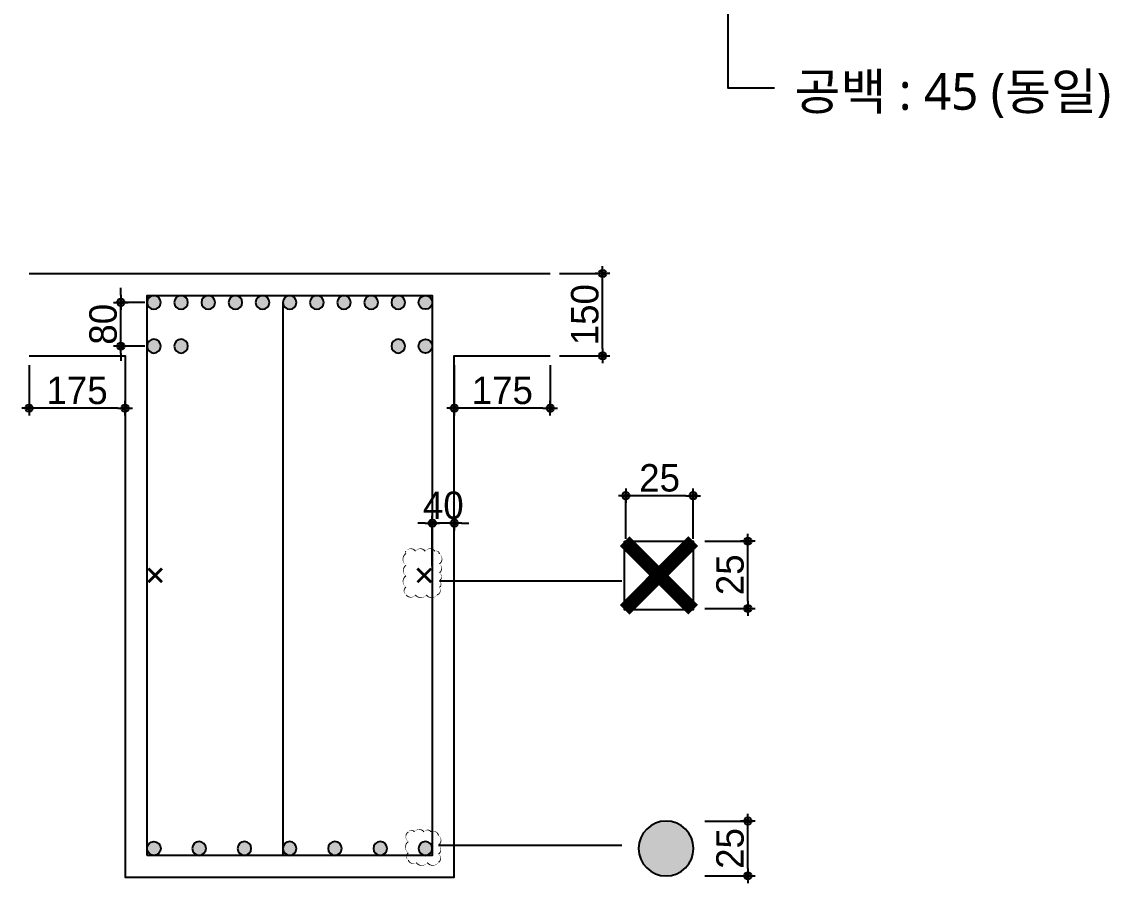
# Model space of a CAD drawing. Header units: millimetres. Extents: x 255534 to 377770, y 34632 to 54434.
# Drawn here: x 344083 to 350030, y 41275 to 45984 of the extents above; entities that cross this region are included whole.
import ezdxf
from ezdxf.enums import TextEntityAlignment as Align

# ---------------------------------------------------------------- set-up
doc = ezdxf.new("R2010")
doc.units = ezdxf.units.MM
doc.header["$PDMODE"] = 3
doc.linetypes.add('(SEJIN)_1_HID1.5', pattern=[250, 150, -100])
doc.linetypes.add('CONTINOUS', pattern=[0])
doc.layers.get('Defpoints').update_dxf_attribs({"color": 155})
for name, color, linetype in [('(S)_DIM', 7, 'Continuous'), ('(S)_RC_Gir', 6, '(SEJIN)_1_HID1.5'), ('(S)_Rebar', 3, 'Continuous'), ('(S)_TEXT', 7, 'Continuous')]:
    doc.layers.add(name, color=color, linetype=linetype)
doc.styles.get("Standard").update_dxf_attribs({"font": 'SYMBOL'})
doc.styles.add('맑은고딕', font='')
doc.styles.get('맑은고딕').set_extended_font_data('Malgun Gothic')
doc.dimstyles.new('Sejin-dim3', dxfattribs={"dimscale": 50, "dimtxt": 3, "dimasz": 1, "dimexe": 0.5, "dimexo": 2, "dimgap": 1, "dimtad": 1, "dimdec": 0, "dimzin": 0, "dimdsep": 46, "dimtxsty": 'Standard', "dimblk": 'Z_DOT', "dimcen": -0.5, "dimdle": 1.5, "dimclrd": 256, "dimclre": 256, "dimclrt": 3, "dimadec": 0, "dimazin": 0, "dimtfac": 1, "dimtdec": 0, "dimtix": 1, "dimtmove": 2, "dimatfit": 3, "dimldrblk": 'DOT', "dimfxl": 1, "dimtvp": 1, "dimtolj": 1, "dimtzin": 0, "dimarcsym": 0})

# ---------------------------------------------------------------- blocks, each defined once
blk = doc.blocks.new('Z_DOT')
at = {"layer": '(S)_DIM', "color": 0}
for p, q in [((-1, 0), (1, 0)), ((0, -1), (0, 1))]:
    blk.add_line(p, q, dxfattribs=at)
for radius in [0.5, 0.25]:
    blk.add_circle((0, 0), radius, dxfattribs=at)
blk = doc.blocks.new('*D2890')
at = {"layer": '(S)_DIM', "lineweight": -2}
for p, q in [((346288.3, 43243.6), (346248.3, 43243.6)), ((346328.3, 43007.7), (346328.3, 43268.6)), ((346448.3, 43243.6), (346328.3, 43243.6)), ((346448.3, 43007.7), (346448.3, 43268.6)), ((346488.3, 43243.6), (346528.3, 43243.6))]:
    blk.add_line(p, q, dxfattribs=at)
at = {"layer": 'Defpoints', "color": 0}
for p in [(346328.3, 43243.6), (346328.3, 42957.7), (346448.3, 42957.7)]:
    blk.add_point(p, dxfattribs=at)
at = {"layer": '(S)_DIM', "linetype": 'ByBlock', "lineweight": -2, "xscale": 40, "yscale": 40, "zscale": 40}
blk.add_blockref('Z_DOT', (346328.3, 43243.6), dxfattribs=at)
at = {"layer": '(S)_DIM', "linetype": 'ByBlock', "lineweight": -2, "xscale": 40, "yscale": 40, "zscale": 40, "rotation": 180}
blk.add_blockref('Z_DOT', (346448.3, 43243.6), dxfattribs=at)
at = {"layer": '(S)_DIM', "color": 1, "insert": (346388.3, 43340.2), "char_height": 150, "attachment_point": 5}
blk.add_mtext('\\A1;\\A1;40', dxfattribs=at)
blk = doc.blocks.new('_Dot')
at = {"color": 0, "linetype": 'ByBlock', "lineweight": -2}
blk.add_line((-0.5, 0), (-1, 0), dxfattribs=at)
at = {"color": 0, "linetype": 'ByBlock', "const_width": 0.5}
blk.add_lwpolyline([(-0.25, 0, 1), (0.25, 0, 1)], format="xyb", close=True, dxfattribs=at)
blk = doc.blocks.new('DOT')
at = {"color": 0, "linetype": 'ByBlock'}
blk.add_line((-0.5, 0), (-1, 0), dxfattribs=at)
at = {"color": 0, "linetype": 'ByBlock', "const_width": 0.5}
blk.add_lwpolyline([(-0.25, 0, 1), (0.25, 0, 1)], format="xyb", close=True, dxfattribs=at)
blk = doc.blocks.new('*D2891')
at = {"layer": '(S)_DIM', "lineweight": -2}
for p, q in [((347023.3, 44607.7), (347284.2, 44607.7)), ((347259.2, 44197.7), (347259.2, 44567.7)), ((347023.3, 44157.7), (347284.2, 44157.7))]:
    blk.add_line(p, q, dxfattribs=at)
at = {"layer": 'Defpoints', "color": 0}
for p in [(346973.3, 44607.7), (347259.2, 44607.7), (346973.3, 44157.7)]:
    blk.add_point(p, dxfattribs=at)
at = {"layer": '(S)_DIM', "linetype": 'ByBlock', "lineweight": -2, "xscale": 40, "yscale": 40, "zscale": 40}
for p, rotation in [((347259.2, 44607.7), 90), ((347259.2, 44157.7), 270)]:
    blk.add_blockref('Z_DOT', p, dxfattribs=dict(at, rotation=rotation))
at = {"layer": '(S)_DIM', "color": 1, "insert": (347162.7, 44382.7), "char_height": 150, "attachment_point": 5, "rotation": 90}
blk.add_mtext('\\A1;\\A1;150', dxfattribs=at)
blk = doc.blocks.new('*D2892')
at = {"layer": '(S)_DIM', "lineweight": -2}
for p, q in [((347386.8, 43157.7), (347386.8, 43418.6)), ((347754.9, 43157.7), (347754.9, 43418.6)), ((347714.9, 43393.6), (347426.8, 43393.6))]:
    blk.add_line(p, q, dxfattribs=at)
at = {"layer": 'Defpoints', "color": 0}
for p in [(347386.8, 43393.6), (347386.8, 43107.7), (347754.9, 43107.7)]:
    blk.add_point(p, dxfattribs=at)
at = {"layer": '(S)_DIM', "linetype": 'ByBlock', "lineweight": -2, "xscale": 40, "yscale": 40, "zscale": 40, "rotation": 180}
blk.add_blockref('Z_DOT', (347386.8, 43393.6), dxfattribs=at)
at = {"layer": '(S)_DIM', "linetype": 'ByBlock', "lineweight": -2, "xscale": 40, "yscale": 40, "zscale": 40}
blk.add_blockref('Z_DOT', (347754.9, 43393.6), dxfattribs=at)
at = {"layer": '(S)_DIM', "color": 1, "insert": (347570.9, 43490.2), "char_height": 150, "attachment_point": 5}
blk.add_mtext('\\A1;\\A1;25', dxfattribs=at)
blk = doc.blocks.new('*D2893')
at = {"layer": '(S)_DIM', "lineweight": -2}
for p, q in [((347817.4, 43145.2), (348078.4, 43145.2)), ((348053.4, 42817), (348053.4, 43105.2)), ((347817.4, 42777), (348078.4, 42777))]:
    blk.add_line(p, q, dxfattribs=at)
at = {"layer": 'Defpoints', "color": 0}
for p in [(347767.4, 43145.2), (348053.4, 43145.2), (347767.4, 42777)]:
    blk.add_point(p, dxfattribs=at)
at = {"layer": '(S)_DIM', "linetype": 'ByBlock', "lineweight": -2, "xscale": 40, "yscale": 40, "zscale": 40}
for p, rotation in [((348053.4, 43145.2), 90), ((348053.4, 42777), 270)]:
    blk.add_blockref('Z_DOT', p, dxfattribs=dict(at, rotation=rotation))
at = {"layer": '(S)_DIM', "color": 1, "insert": (347956.8, 42961.1), "char_height": 150, "attachment_point": 5, "rotation": 90}
blk.add_mtext('\\A1;\\A1;25', dxfattribs=at)
blk = doc.blocks.new('*D2902')
at = {"layer": '(S)_DIM', "lineweight": -2}
for p, q in [((347817.4, 41615.2), (348078.4, 41615.2)), ((348053.4, 41355.2), (348053.4, 41575.2)), ((347817.4, 41315.2), (348078.4, 41315.2))]:
    blk.add_line(p, q, dxfattribs=at)
at = {"layer": 'Defpoints', "color": 0}
for p in [(347767.4, 41615.2), (348053.4, 41615.2), (347767.4, 41315.2)]:
    blk.add_point(p, dxfattribs=at)
at = {"layer": '(S)_DIM', "linetype": 'ByBlock', "lineweight": -2, "xscale": 40, "yscale": 40, "zscale": 40}
for p, rotation in [((348053.4, 41615.2), 90), ((348053.4, 41315.2), 270)]:
    blk.add_blockref('Z_DOT', p, dxfattribs=dict(at, rotation=rotation))
at = {"layer": '(S)_DIM', "color": 1, "insert": (347956.8, 41465.2), "char_height": 150, "attachment_point": 5, "rotation": 90}
blk.add_mtext('\\A1;\\A1;25', dxfattribs=at)
blk = doc.blocks.new('*D2904')
at = {"layer": '(S)_DIM', "lineweight": -2}
for p, q in [((344123.3, 44107.7), (344123.3, 43846.7)), ((344648.3, 44107.7), (344648.3, 43846.7)), ((344608.3, 43871.7), (344163.3, 43871.7))]:
    blk.add_line(p, q, dxfattribs=at)
at = {"layer": 'Defpoints', "color": 0}
for p in [(344123.3, 44157.7), (344648.3, 44157.7), (344123.3, 43871.7)]:
    blk.add_point(p, dxfattribs=at)
at = {"layer": '(S)_DIM', "linetype": 'ByBlock', "lineweight": -2, "xscale": 40, "yscale": 40, "zscale": 40, "rotation": 180}
blk.add_blockref('Z_DOT', (344123.3, 43871.7), dxfattribs=at)
at = {"layer": '(S)_DIM', "linetype": 'ByBlock', "lineweight": -2, "xscale": 40, "yscale": 40, "zscale": 40}
blk.add_blockref('Z_DOT', (344648.3, 43871.7), dxfattribs=at)
at = {"layer": '(S)_DIM', "color": 1, "insert": (344385.8, 43968.3), "char_height": 150, "attachment_point": 5}
blk.add_mtext('\\A1;\\A1;175', dxfattribs=at)
blk = doc.blocks.new('*D2905')
at = {"layer": '(S)_DIM', "lineweight": -2}
for p, q in [((346448.3, 44107.7), (346448.3, 43846.7)), ((346973.3, 44107.7), (346973.3, 43846.7)), ((346933.3, 43871.7), (346488.3, 43871.7))]:
    blk.add_line(p, q, dxfattribs=at)
at = {"layer": 'Defpoints', "color": 0}
for p in [(346448.3, 44157.7), (346973.3, 44157.7), (346448.3, 43871.7)]:
    blk.add_point(p, dxfattribs=at)
at = {"layer": '(S)_DIM', "linetype": 'ByBlock', "lineweight": -2, "xscale": 40, "yscale": 40, "zscale": 40, "rotation": 180}
blk.add_blockref('Z_DOT', (346448.3, 43871.7), dxfattribs=at)
at = {"layer": '(S)_DIM', "linetype": 'ByBlock', "lineweight": -2, "xscale": 40, "yscale": 40, "zscale": 40}
blk.add_blockref('Z_DOT', (346973.3, 43871.7), dxfattribs=at)
at = {"layer": '(S)_DIM', "color": 1, "insert": (346710.8, 43968.3), "char_height": 150, "attachment_point": 5}
blk.add_mtext('\\A1;\\A1;175', dxfattribs=at)
blk = doc.blocks.new('*D2906')
at = {"layer": '(S)_DIM', "lineweight": -2}
for p, q in [((344625.3, 44490.2), (344625.3, 44530.2)), ((344755.8, 44450.2), (344600.3, 44450.2)), ((344625.3, 44210.9), (344625.3, 44450.2)), ((344755.8, 44210.9), (344600.3, 44210.9)), ((344625.3, 44170.9), (344625.3, 44130.9))]:
    blk.add_line(p, q, dxfattribs=at)
at = {"layer": 'Defpoints', "color": 0}
for p in [(344625.3, 44450.2), (344805.8, 44450.2), (344805.8, 44210.9)]:
    blk.add_point(p, dxfattribs=at)
at = {"layer": '(S)_DIM', "linetype": 'ByBlock', "lineweight": -2, "xscale": 40, "yscale": 40, "zscale": 40}
for p, rotation in [((344625.3, 44450.2), 270), ((344625.3, 44210.9), 90)]:
    blk.add_blockref('Z_DOT', p, dxfattribs=dict(at, rotation=rotation))
at = {"layer": '(S)_DIM', "color": 1, "insert": (344528.7, 44330.5), "char_height": 150, "attachment_point": 5, "rotation": 90}
blk.add_mtext('\\A1;\\A1;80', dxfattribs=at)

msp = doc.modelspace()

# ---------------------------------------------------------------- hatches: boundary and pattern name
at = {"layer": '(S)_Rebar', "ltscale": 100}
h = msp.add_hatch(color=256, dxfattribs=at)
h.dxf.hatch_style = 1
h.paths.add_polyline_path([(344768.3, 44450.2, 1), (344843.3, 44450.2, 1)])
h = msp.add_hatch(color=256, dxfattribs=at)
h.dxf.hatch_style = 1
h.paths.add_polyline_path([(344916.8, 44450.2, 1), (344991.8, 44450.2, 1)])
h = msp.add_hatch(color=256, dxfattribs=at)
h.dxf.hatch_style = 1
h.paths.add_polyline_path([(345065.3, 44450.2, 1), (345140.3, 44450.2, 1)])
h = msp.add_hatch(color=256, dxfattribs=at)
h.dxf.hatch_style = 1
h.paths.add_polyline_path([(345213.8, 44450.2, 1), (345288.8, 44450.2, 1)])
h = msp.add_hatch(color=256, dxfattribs=at)
h.dxf.hatch_style = 1
h.paths.add_polyline_path([(345362.3, 44450.2, 1), (345437.3, 44450.2, 1)])
h = msp.add_hatch(color=256, dxfattribs=at)
h.dxf.hatch_style = 1
h.paths.add_polyline_path([(345510.8, 44450.2, 1), (345585.8, 44450.2, 1)])
h = msp.add_hatch(color=256, dxfattribs=at)
h.dxf.hatch_style = 1
h.paths.add_polyline_path([(345659.3, 44450.2, 1), (345734.3, 44450.2, 1)])
h = msp.add_hatch(color=256, dxfattribs=at)
h.dxf.hatch_style = 1
h.paths.add_polyline_path([(345807.8, 44450.2, 1), (345882.8, 44450.2, 1)])
h = msp.add_hatch(color=256, dxfattribs=at)
h.dxf.hatch_style = 1
h.paths.add_polyline_path([(345956.3, 44450.2, 1), (346031.3, 44450.2, 1)])
h = msp.add_hatch(color=256, dxfattribs=at)
h.dxf.hatch_style = 1
h.paths.add_polyline_path([(346104.8, 44450.2, 1), (346179.8, 44450.2, 1)])
h = msp.add_hatch(color=256, dxfattribs=at)
h.dxf.hatch_style = 1
h.paths.add_polyline_path([(346328.3, 44450.2, -1), (346253.3, 44450.2, -1)])
h = msp.add_hatch(color=256, dxfattribs=at)
h.dxf.hatch_style = 1
h.paths.add_polyline_path([(344768.3, 44210.9, 1), (344843.3, 44210.9, 1)])
h = msp.add_hatch(color=256, dxfattribs=at)
h.dxf.hatch_style = 1
h.paths.add_polyline_path([(344916.8, 44210.9, 1), (344991.8, 44210.9, 1)])
h = msp.add_hatch(color=256, dxfattribs=at)
h.dxf.hatch_style = 1
h.paths.add_polyline_path([(346104.8, 44210.9, 1), (346179.8, 44210.9, 1)])
h = msp.add_hatch(color=256, dxfattribs=at)
h.dxf.hatch_style = 1
h.paths.add_polyline_path([(346328.3, 44210.9, -1), (346253.3, 44210.9, -1)])
h = msp.add_hatch(color=256, dxfattribs=at)
h.dxf.hatch_style = 1
h.paths.add_polyline_path([(347756.4, 41465.2, 1), (347456.4, 41465.2, 1), (347756.4, 41465.2, 1)], is_closed=False)
h = msp.add_hatch(color=256, dxfattribs=at)
h.dxf.hatch_style = 1
h.paths.add_polyline_path([(344843.3, 41465.2, 1), (344768.3, 41465.2, 1), (344843.3, 41465.2, 1)], is_closed=False)
h = msp.add_hatch(color=256, dxfattribs=at)
h.dxf.hatch_style = 1
h.paths.add_polyline_path([(345015.8, 41465.2, 1), (345090.8, 41465.2, 1), (345015.8, 41465.2, 1)], is_closed=False)
h = msp.add_hatch(color=256, dxfattribs=at)
h.dxf.hatch_style = 1
h.paths.add_polyline_path([(345263.3, 41465.2, 1), (345338.3, 41465.2, 1), (345263.3, 41465.2, 1)], is_closed=False)
h = msp.add_hatch(color=256, dxfattribs=at)
h.dxf.hatch_style = 1
h.paths.add_polyline_path([(345510.8, 41465.2, 1), (345585.8, 41465.2, 1), (345510.8, 41465.2, 1)], is_closed=False)
h = msp.add_hatch(color=256, dxfattribs=at)
h.dxf.hatch_style = 1
h.paths.add_polyline_path([(345758.3, 41465.2, 1), (345833.3, 41465.2, 1), (345758.3, 41465.2, 1)], is_closed=False)
h = msp.add_hatch(color=256, dxfattribs=at)
h.dxf.hatch_style = 1
h.paths.add_polyline_path([(346005.8, 41465.2, 1), (346080.8, 41465.2, 1), (346005.8, 41465.2, 1)], is_closed=False)
h = msp.add_hatch(color=256, dxfattribs=at)
h.dxf.hatch_style = 1
h.paths.add_polyline_path([(346328.3, 41465.2, 1), (346253.3, 41465.2, 1), (346328.3, 41465.2, 1)], is_closed=False)

# ---------------------------------------------------------------- linework, layer by layer
at = {"layer": '(S)_RC_Gir', "linetype": 'CONTINOUS'}
msp.add_line((344123.3, 44607.7), (346973.3, 44607.7), dxfattribs=at)
msp.add_lwpolyline([(344123.3, 44157.7), (344648.3, 44157.7), (344648.3, 41307.7), (346448.3, 41307.7), (346448.3, 44157.7), (346973.3, 44157.7)], dxfattribs=at)
at = {"layer": '(S)_Rebar', "ltscale": 100}
msp.add_lwpolyline([(344768.3, 41427.7), (344768.3, 44487.7), (346328.3, 44487.7), (346328.3, 41427.7)], close=True, dxfattribs=at)
for points in [[(344768.3, 44450.2, 1), (344843.3, 44450.2, 1), (344768.3, 44450.2)], [(344916.8, 44450.2, 1), (344991.8, 44450.2, 1), (344916.8, 44450.2)], [(345065.3, 44450.2, 1), (345140.3, 44450.2, 1), (345065.3, 44450.2)], [(345213.8, 44450.2, 1), (345288.8, 44450.2, 1), (345213.8, 44450.2)], [(345362.3, 44450.2, 1), (345437.3, 44450.2, 1), (345362.3, 44450.2)], [(345510.8, 44450.2, 1), (345585.8, 44450.2, 1), (345510.8, 44450.2)], [(345659.3, 44450.2, 1), (345734.3, 44450.2, 1), (345659.3, 44450.2)], [(345807.8, 44450.2, 1), (345882.8, 44450.2, 1), (345807.8, 44450.2)], [(345956.3, 44450.2, 1), (346031.3, 44450.2, 1), (345956.3, 44450.2)], [(346104.8, 44450.2, 1), (346179.8, 44450.2, 1), (346104.8, 44450.2)], [(346328.3, 44450.2, -1), (346253.3, 44450.2, -1), (346328.3, 44450.2)], [(344768.3, 44210.9, 1), (344843.3, 44210.9, 1), (344768.3, 44210.9)], [(344916.8, 44210.9, 1), (344991.8, 44210.9, 1), (344916.8, 44210.9)], [(346104.8, 44210.9, 1), (346179.8, 44210.9, 1), (346104.8, 44210.9)], [(346328.3, 44210.9, -1), (346253.3, 44210.9, -1), (346328.3, 44210.9)], [(347756.4, 41465.2, 1), (347456.4, 41465.2, 1), (347756.4, 41465.2)], [(344768.3, 41465.2, -1), (344843.3, 41465.2, -1), (344768.3, 41465.2)], [(345015.8, 41465.2, 1), (345090.8, 41465.2, 1), (345015.8, 41465.2)], [(345263.3, 41465.2, 1), (345338.3, 41465.2, 1), (345263.3, 41465.2)], [(345510.8, 41465.2, 1), (345585.8, 41465.2, 1), (345510.8, 41465.2)], [(345758.3, 41465.2, 1), (345833.3, 41465.2, 1), (345758.3, 41465.2)], [(346005.8, 41465.2, 1), (346080.8, 41465.2, 1), (346005.8, 41465.2)], [(346328.3, 41465.2, 1), (346253.3, 41465.2, 1), (346328.3, 41465.2)]]:
    msp.add_lwpolyline(points, format="xyb", close=True, dxfattribs=at)
msp.add_lwpolyline([(345510.8, 44450.2), (345510.8, 41427.7)], dxfattribs=at)
at = {"layer": '(S)_Rebar', "color": 3, "ltscale": 100}
for points, const_width in [([(347379.9, 43145.2), (347754.9, 42770.2)], 75), ([(347754.9, 43145.2), (347379.9, 42770.2)], 75), ([(344850.2, 42995.2), (344775.2, 42920.2)], 15), ([(344775.2, 42995.2), (344850.2, 42920.2)], 15), ([(346246.4, 42995.2), (346321.4, 42920.2)], 15), ([(346321.4, 42995.2), (346246.4, 42920.2)], 15)]:
    msp.add_lwpolyline(points, dxfattribs=dict(at, const_width=const_width))
at = {"layer": '(S)_TEXT', "color": 1}
msp.add_lwpolyline([(347943.7, 46941.2), (347943.7, 45622.9), (348199.3, 45622.9)], dxfattribs=at)
msp.add_lwpolyline([(347379.9, 43145.2), (347754.9, 43145.2), (347754.9, 42770.2), (347379.9, 42770.2)], close=True)
at = {"color": 1}
for points in [[(346236.3, 43089.9, 0, 6.67, -0.5206), (346289.4, 43089.9, 0, 6.67, -0.5206), (346342.6, 43089.9, 0, 6.67, -0.5206), (346366.8, 43075.3, 0, 6.67, -0.5206), (346366.8, 43020.3, 0, 6.67, -0.5206), (346366.8, 42972.2, 0, 6.67, -0.5206), (346366.8, 42927.3, 0, 6.67, -0.5206), (346366.8, 42892.1, 0, 6.67, -0.5206), (346354.3, 42851.4, 0, 6.67, -0.5206), (346295.3, 42851.4, 0, 6.67, -0.5206), (346235.7, 42851.4, 0, 6.67, -0.5206), (346185.3, 42851.4, 0, 6.67, -0.5206), (346184.3, 42893.6, 0, 6.67, -0.5206), (346184.3, 42955.6, 0, 6.67, -0.5206), (346184.3, 43012.8, 0, 6.67, -0.5206), (346184.3, 43077.4, 0, 6.67, -0.5206), (346184.3, 43089.9, 0, 6.67, -0.5206)], [(346230.5, 41555.7, 0, 6.67, -0.5206), (346282.3, 41555.7, 0, 6.67, -0.5206), (346322, 41555.7, 0, 6.67, -0.5206), (346362, 41536, 0, 6.67, -0.5206), (346362, 41483.5, 0, 6.67, -0.5206), (346362, 41434.4, 0, 6.67, -0.5206), (346362, 41389.6, 0, 6.67, -0.5206), (346301, 41387.9, 0, 6.67, -0.5206), (346240.7, 41387.9, 0, 6.67, -0.5206), (346197.1, 41402.1, 0, 6.67, -0.5206), (346197.1, 41441.1, 0, 6.67, -0.5206), (346197.1, 41502.6, 0, 6.67, -0.5206), (346197.1, 41555.7, 0, 6.67, -0.5206)]]:
    msp.add_lwpolyline(points, format="xyseb", close=True, dxfattribs=at)
for points in [[(346366.8, 42927.3), (347365, 42927.3)], [(346362, 41483.5), (347365, 41483.5)]]:
    msp.add_lwpolyline(points, dxfattribs=at)

# ---------------------------------------------------------------- texts
at = {"layer": '(S)_TEXT', "color": 1, "style": '맑은고딕'}
msp.add_text('공백 : 45 (동일)', height=200, dxfattribs=at).set_placement((349174.4, 45603), align=Align.MIDDLE_CENTER)

# ---------------------------------------------------------------- dimensions: what is measured, and where the dimension line sits
at = {"layer": '(S)_DIM'}
for base, p1, p2, angle, text, picture, middle in [((347259.2, 44607.7, 0), (346973.3, 44157.7, 0), (346973.3, 44607.7), 270, '\\A1;150', '*D2891', (347162.7, 44382.7, 0)), ((344625.3, 44450.2), (344805.8, 44210.9), (344805.8, 44450.2), 270, '\\A1;80', '*D2906', (344528.7, 44330.5)), ((344123.3, 43871.7), (344648.3, 44157.7), (344123.3, 44157.7), 0, '\\A1;175', '*D2904', (344385.8, 43968.3)), ((346448.3, 43871.7), (346973.3, 44157.7), (346448.3, 44157.7), 0, '\\A1;175', '*D2905', (346710.8, 43968.3)), ((348053.4, 43145.2), (347767.4, 42777), (347767.4, 43145.2), 270, '\\A1;25', '*D2893', (347956.8, 42961.1)), ((348053.4, 41615.2), (347767.4, 41315.2), (347767.4, 41615.2), 270, '\\A1;25', '*D2902', (347956.8, 41465.2))]:
    dim = msp.add_linear_dim(base=base, p1=p1, p2=p2, angle=angle, text=text, dimstyle='Sejin-dim3', override={"dimtxt": 3, "dimasz": 0.8, "dimexo": 1, "dimgap": 0.4, "dimtxsty": 'Standard', "dimdle": 1, "dimclrt": 1, "dimldrblk": 'Dot'}, dxfattribs=at)
    dim.commit()
    dim.dimension.update_dxf_attribs({"geometry": picture, "text_midpoint": middle})
for base, p1, p2, text, picture, middle in [((347386.8, 43393.6), (347754.9, 43107.7), (347386.8, 43107.7), '\\A1;25', '*D2892', (347570.9, 43490.2)), ((346328.3, 43243.6), (346448.3, 42957.7), (346328.3, 42957.7), '\\A1;40', '*D2890', (346388.3, 43340.2))]:
    dim = msp.add_linear_dim(base=base, p1=p1, p2=p2, text=text, dimstyle='Sejin-dim3', override={"dimtxt": 3, "dimasz": 0.8, "dimexo": 1, "dimgap": 0.4, "dimtxsty": 'Standard', "dimdle": 1, "dimclrt": 1, "dimldrblk": 'Dot'}, dxfattribs=at)
    dim.commit()
    dim.dimension.update_dxf_attribs({"geometry": picture, "text_midpoint": middle})

doc.saveas('drawing.dxf')
